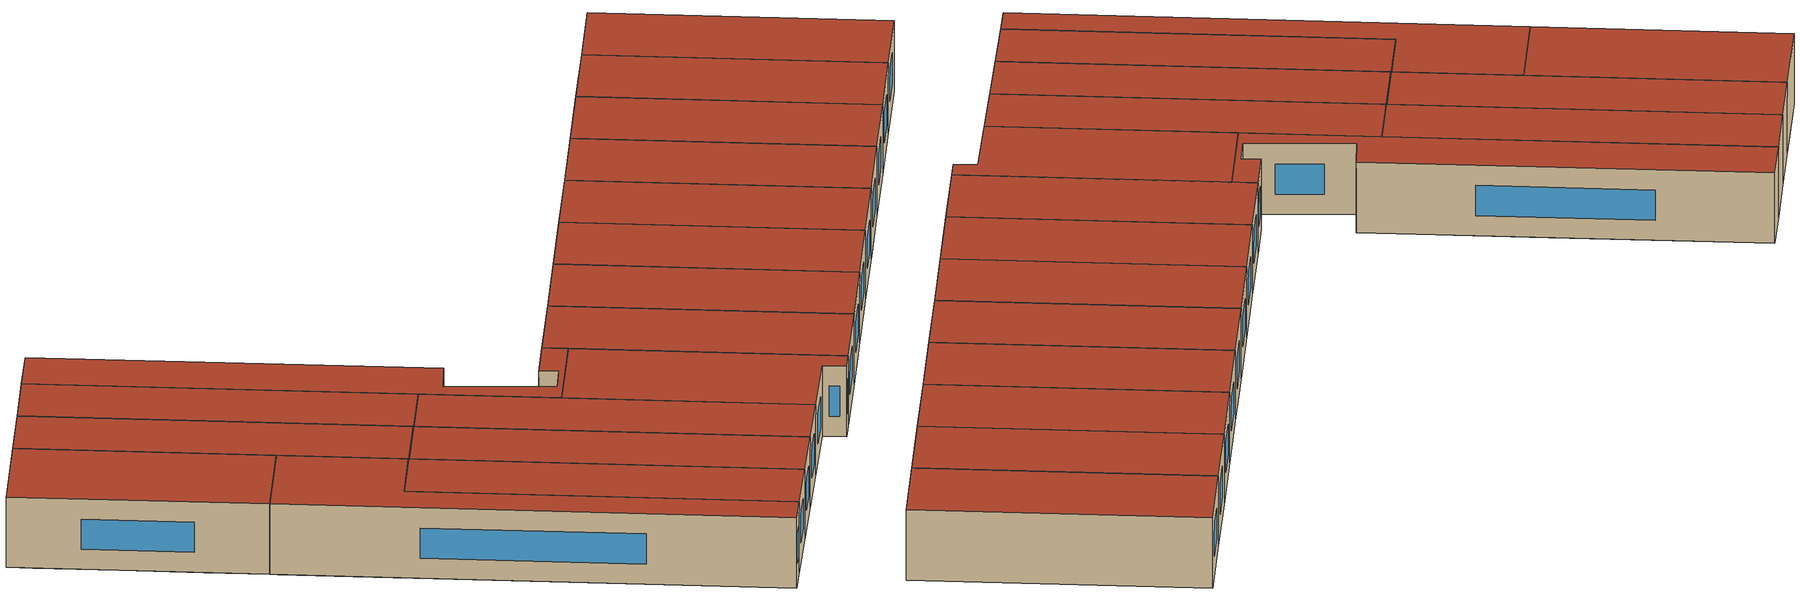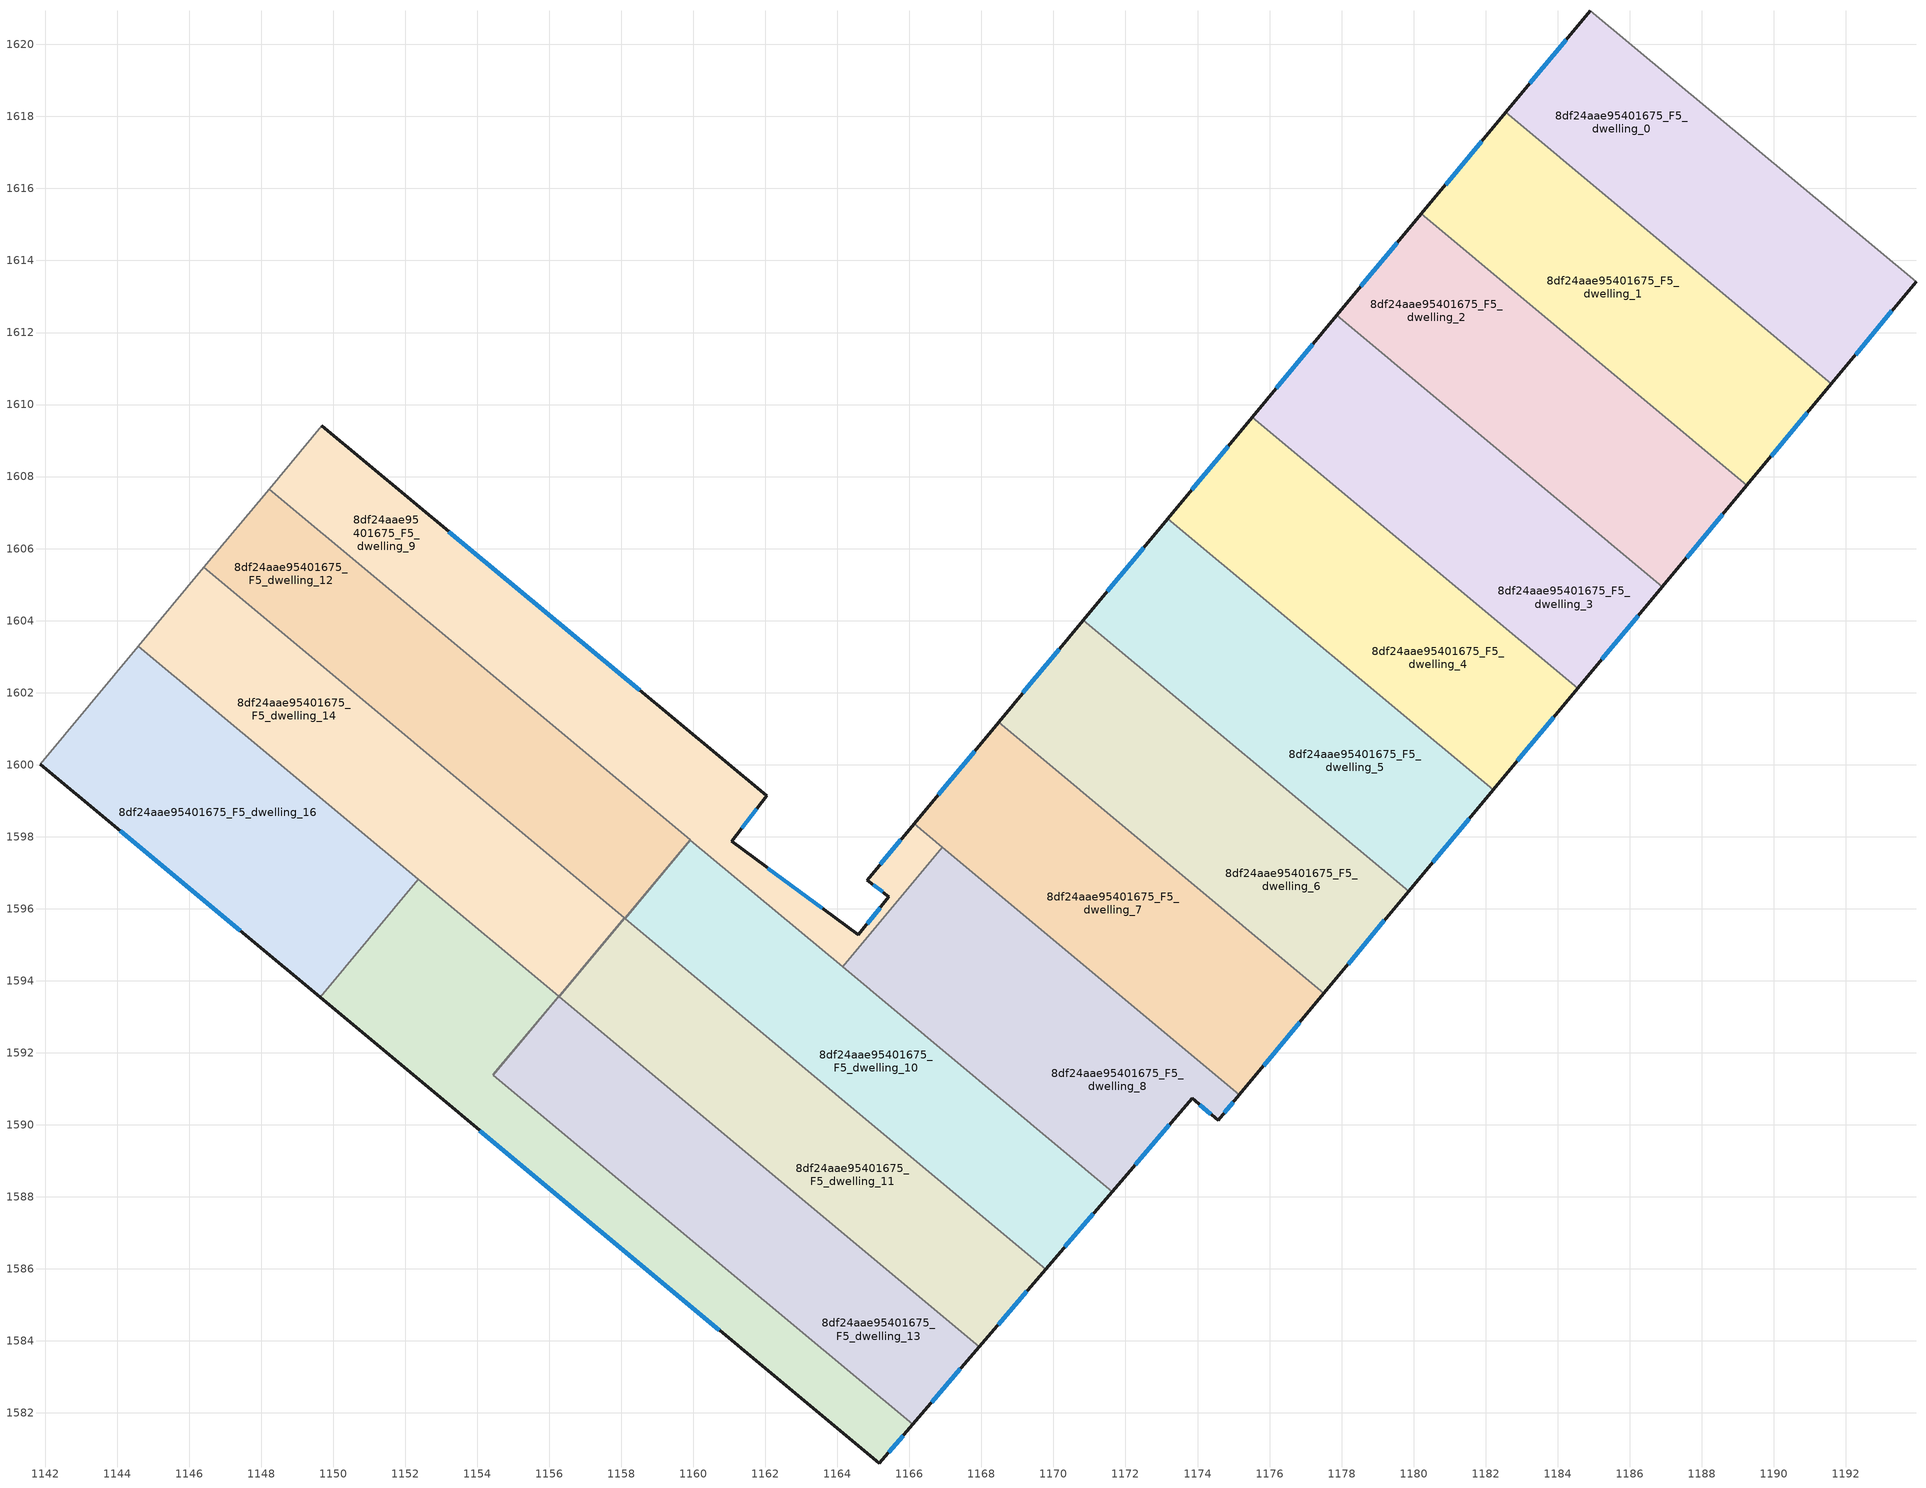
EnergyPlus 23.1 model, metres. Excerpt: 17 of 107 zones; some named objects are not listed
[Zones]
8df24aae95401675_F5_dwelling_0
 floor adiabatic (EU_floor_Construction): 1191.57,1615.38 1186.63,1614.73 1182.56,1618.12 1184.91,1620.94 z15
 floor to 8df24aae95401675_F4_dwelling_10 (EU_floor_Construction): 1193.95,1613.4 1193.59,1612.97 1189.4,1612.42 1186.63,1614.73 1191.57,1615.38 z15
 floor to 8df24aae95401675_F4_dwelling_11 (EU_floor_Construction): 1193.59,1612.97 1191.6,1610.58 1189.4,1612.42 z15
 wall outside (EU_wall_Construction): 1184.91,1620.94 1182.56,1618.12 / 1191.6,1610.58 1193.95,1613.4 z15:18
 wall to 8df24aae95401675_F5_dwelling_1 (EU_wall_Construction): 1182.56,1618.12 1191.6,1610.58 z15:18
 wall adiabatic (EU_wall_Construction): 1193.95,1613.4 1184.91,1620.94 z15:18
 window (EU_Window_Construction): 1184.24,1620.13 1183.23,1618.92 / 1192.27,1611.39 1193.28,1612.6 z15.86:17.14
 roof outside (EU_roof_Construction): 1191.6,1610.58 1193.95,1613.4 1184.91,1620.94 1182.56,1618.12 z18
8df24aae95401675_F5_dwelling_1
 floor to 8df24aae95401675_F4_dwelling_10 (EU_floor_Construction): 1189.4,1612.42 1184.45,1611.77 1181.68,1614.08 1186.63,1614.73 z15
 floor to 8df24aae95401675_F4_dwelling_11 (EU_floor_Construction): 1191.6,1610.58 1191.37,1610.31 1186.91,1609.72 1184.45,1611.77 1189.4,1612.42 z15
 floor adiabatic (EU_floor_Construction): 1186.63,1614.73 1181.68,1614.08 1180.22,1615.3 1182.56,1618.12 z15
 floor to 8df24aae95401675_F4_dwelling_12 (EU_floor_Construction): 1191.37,1610.31 1189.26,1607.76 1186.91,1609.72 z15
 wall outside (EU_wall_Construction): 1182.56,1618.12 1180.22,1615.3 / 1189.26,1607.76 1191.6,1610.58 z15:18
 wall to 8df24aae95401675_F5_dwelling_2 (EU_wall_Construction): 1180.22,1615.3 1189.26,1607.76 z15:18
 window (EU_Window_Construction): 1181.89,1617.31 1180.89,1616.1 / 1189.93,1608.57 1190.93,1609.78 z15.86:17.14
 roof outside (EU_roof_Construction): 1189.26,1607.76 1191.6,1610.58 1182.56,1618.12 1180.22,1615.3 z18
8df24aae95401675_F5_dwelling_10
 floor to 8df24aae95401675_F4_dwelling_6 (EU_floor_Construction): 1168.47,1590.78 1164.64,1590.28 1161.68,1592.75 1165.51,1593.25 z15
 floor to 8df24aae95401675_F4_dwelling_7 (EU_floor_Construction): 1169.5,1589.92 1169.8,1587.68 1168.04,1587.45 1164.64,1590.28 1168.47,1590.78 z15
 floor adiabatic (EU_floor_Construction): 1171.63,1588.15 1169.79,1585.99 1168.04,1587.45 1169.8,1587.68 1169.5,1589.92 z15
 floor to 8df24aae95401675_F4_dwelling_5 (EU_floor_Construction): 1165.51,1593.25 1161.68,1592.75 1159.46,1594.6 1163.29,1595.1 z15
 floor to 8df24aae95401675_F4_dwelling_4 (EU_floor_Construction): 1163.29,1595.1 1159.46,1594.6 1158.1,1595.73 1158.85,1596.63 1160.25,1596.81 1160.63,1597.31 z15
 floor to 8df24aae95401675_F4_dwelling_3 (EU_floor_Construction): 1160.63,1597.31 1160.25,1596.81 1158.85,1596.63 1159.92,1597.91 z15
 wall outside (EU_wall_Construction): 1169.79,1585.99 1171.63,1588.15 z15:18
 wall to 8df24aae95401675_F5_dwelling_11 (EU_wall_Construction): 1159.92,1597.91 1158.1,1595.73 1169.79,1585.99 z15:18
 wall to 8df24aae95401675_F5_dwelling_8 (EU_wall_Construction): 1171.63,1588.15 1164.14,1594.39 z15:18
 wall to 8df24aae95401675_F5_dwelling_9 (EU_wall_Construction): 1164.14,1594.39 1159.92,1597.91 z15:18
 window (EU_Window_Construction): 1170.32,1586.61 1171.11,1587.53 z15.86:17.14
 roof outside (EU_roof_Construction): 1169.79,1585.99 1171.63,1588.15 1159.92,1597.91 1158.1,1595.73 z18
8df24aae95401675_F5_dwelling_11
 floor to 8df24aae95401675_F4_dwelling_7 (EU_floor_Construction): 1168.04,1587.45 1164.21,1586.95 1160.81,1589.78 1164.64,1590.28 z15
 floor to 8df24aae95401675_F4_dwelling_6 (EU_floor_Construction): 1164.64,1590.28 1160.81,1589.78 1157.85,1592.24 1161.68,1592.75 z15
 floor to 8df24aae95401675_F4_dwelling_8 (EU_floor_Construction): 1169.79,1585.99 1167.94,1583.84 1164.21,1586.95 1168.04,1587.45 z15
 floor to 8df24aae95401675_F4_dwelling_5 (EU_floor_Construction): 1161.68,1592.75 1157.85,1592.24 1156.28,1593.55 1156.86,1594.26 1159.46,1594.6 z15
 floor to 8df24aae95401675_F4_dwelling_3 (EU_floor_Construction): 1159.92,1597.91 1158.85,1596.63 1158.84,1596.62 1159.91,1597.91 z15
 floor to 8df24aae95401675_F4_dwelling_4 (EU_floor_Construction): 1158.85,1596.63 1158.1,1595.73 1159.46,1594.6 1156.86,1594.26 1158.84,1596.62 z15
 wall outside (EU_wall_Construction): 1167.94,1583.84 1169.79,1585.99 z15:18
 wall to 8df24aae95401675_F5_dwelling_12 (EU_wall_Construction): 1159.91,1597.91 1156.28,1593.55 z15:18
 wall to 8df24aae95401675_F5_dwelling_13 (EU_wall_Construction): 1156.28,1593.55 1167.94,1583.84 z15:18
 wall to 8df24aae95401675_F5_dwelling_9 (EU_wall_Construction): 1159.92,1597.91 1159.91,1597.91 z15:18
 window (EU_Window_Construction): 1168.47,1584.45 1169.26,1585.38 z15.86:17.14
 roof outside (EU_roof_Construction): 1167.94,1583.84 1169.79,1585.99 1158.1,1595.73 1159.92,1597.91 1159.91,1597.91 1156.28,1593.55 z18
8df24aae95401675_F5_dwelling_12
 floor to 8df24aae95401675_F4_dwelling_0 (EU_floor_Construction): 1153.26,1603.45 1149.44,1602.95 1146.41,1605.48 1148.22,1607.65 z15
 floor to 8df24aae95401675_F4_dwelling_3 (EU_floor_Construction): 1159.91,1597.91 1158.84,1596.62 1157.28,1596.42 1154.78,1598.5 1158.61,1599 z15
 floor to 8df24aae95401675_F4_dwelling_2 (EU_floor_Construction): 1158.61,1599 1154.78,1598.5 1152.23,1600.62 1156.06,1601.13 z15
 floor to 8df24aae95401675_F4_dwelling_1 (EU_floor_Construction): 1156.06,1601.13 1152.23,1600.62 1149.44,1602.95 1153.26,1603.45 z15
 floor to 8df24aae95401675_F4_dwelling_4 (EU_floor_Construction): 1158.84,1596.62 1156.86,1594.26 1158.09,1595.74 1158.08,1595.75 1157.28,1596.42 z15
 wall to 8df24aae95401675_F5_dwelling_13 (EU_wall_Construction): 1158.08,1595.75 1158.09,1595.74 1156.27,1593.56 z15:18
 wall adiabatic (EU_wall_Construction): 1148.22,1607.66 1146.41,1605.48 z15:18
 wall to 8df24aae95401675_F5_dwelling_14 (EU_wall_Construction): 1146.41,1605.48 1158.08,1595.75 z15:18
 wall to 8df24aae95401675_F5_dwelling_9 (EU_wall_Construction): 1159.91,1597.91 1148.22,1607.66 z15:18
 roof outside (EU_roof_Construction): 1158.09,1595.74 1156.27,1593.56 1159.91,1597.91 1148.22,1607.66 1146.41,1605.48 z18
8df24aae95401675_F5_dwelling_13
 floor to 8df24aae95401675_F4_dwelling_8 (EU_floor_Construction): 1167.94,1583.84 1166.09,1581.68 1160.37,1586.44 1164.21,1586.95 z15
 floor to 8df24aae95401675_F4_dwelling_5 (EU_floor_Construction): 1156.85,1594.25 1156.27,1593.56 1157.85,1592.24 1154.83,1591.85 1156.83,1594.25 z15
 floor to 8df24aae95401675_F4_dwelling_7 (EU_floor_Construction): 1164.21,1586.95 1160.37,1586.44 1156.98,1589.27 1160.81,1589.78 z15
 floor to 8df24aae95401675_F4_dwelling_6 (EU_floor_Construction): 1160.81,1589.78 1156.98,1589.27 1154.44,1591.38 1154.83,1591.85 1157.85,1592.24 z15
 floor to 8df24aae95401675_F4_dwelling_4 (EU_floor_Construction): 1158.09,1595.74 1156.85,1594.25 1156.83,1594.25 1158.08,1595.75 z15
 wall outside (EU_wall_Construction): 1166.09,1581.68 1167.94,1583.84 z15:18
 wall to 8df24aae95401675_F5_dwelling_14 (EU_wall_Construction): 1158.08,1595.75 1154.44,1591.38 z15:18
 wall to 8df24aae95401675_F5_dwelling_15 (EU_wall_Construction): 1154.44,1591.38 1166.09,1581.68 z15:18
 window (EU_Window_Construction): 1166.62,1582.3 1167.41,1583.22 z15.86:17.14
 roof outside (EU_roof_Construction): 1166.09,1581.68 1167.94,1583.84 1156.27,1593.56 1158.09,1595.74 1158.08,1595.75 1154.44,1591.38 z18
8df24aae95401675_F5_dwelling_14
 floor to 8df24aae95401675_F4_dwelling_3 (EU_floor_Construction): 1157.28,1596.42 1153.45,1595.91 1150.95,1597.99 1154.78,1598.5 z15
 floor to 8df24aae95401675_F4_dwelling_4 (EU_floor_Construction): 1158.08,1595.75 1156.83,1594.25 1155.63,1594.09 1153.45,1595.91 1157.28,1596.42 z15
 floor to 8df24aae95401675_F4_dwelling_1 (EU_floor_Construction): 1152.23,1600.62 1148.4,1600.12 1145.61,1602.45 1149.44,1602.95 z15
 floor to 8df24aae95401675_F4_dwelling_0 (EU_floor_Construction): 1149.44,1602.95 1145.61,1602.45 1144.59,1603.29 1146.41,1605.48 z15
 floor to 8df24aae95401675_F4_dwelling_5 (EU_floor_Construction): 1156.83,1594.25 1154.83,1591.85 1156.26,1593.57 1155.63,1594.09 z15
 floor to 8df24aae95401675_F4_dwelling_2 (EU_floor_Construction): 1154.78,1598.5 1150.95,1597.99 1148.4,1600.12 1152.23,1600.62 z15
 wall to 8df24aae95401675_F5_dwelling_15 (EU_wall_Construction): 1152.37,1596.81 1156.26,1593.57 1154.44,1591.39 z15:18
 wall adiabatic (EU_wall_Construction): 1146.41,1605.48 1144.59,1603.29 z15:18
 wall to 8df24aae95401675_F5_dwelling_16 (EU_wall_Construction): 1144.59,1603.29 1152.37,1596.81 z15:18
 roof outside (EU_roof_Construction): 1156.26,1593.57 1154.44,1591.39 1158.08,1595.75 1146.41,1605.48 1144.59,1603.29 z18
8df24aae95401675_F5_dwelling_15
 floor to 8df24aae95401675_F4_dwelling_5 (EU_floor_Construction): 1156.26,1593.57 1154.82,1591.84 1152.1,1591.49 1149.88,1593.34 1155.63,1594.09 z15
 floor to 8df24aae95401675_F4_dwelling_4 (EU_floor_Construction): 1155.63,1594.09 1149.88,1593.34 1149.64,1593.54 1151.39,1595.64 1153.45,1595.91 z15
 floor to 8df24aae95401675_F4_dwelling_8 (EU_floor_Construction): 1166.09,1581.68 1165.16,1580.6 1158.45,1586.19 1160.37,1586.44 z15
 floor to 8df24aae95401675_F4_dwelling_3 (EU_floor_Construction): 1153.45,1595.91 1151.39,1595.64 1152.37,1596.81 z15
 floor to 8df24aae95401675_F4_dwelling_7 (EU_floor_Construction): 1160.37,1586.44 1158.45,1586.19 1155.06,1589.02 1156.98,1589.27 z15
 floor to 8df24aae95401675_F4_dwelling_6 (EU_floor_Construction): 1154.82,1591.84 1154.44,1591.39 1156.98,1589.27 1155.06,1589.02 1152.1,1591.49 z15
 wall outside (EU_wall_Construction): 1149.64,1593.54 1165.16,1580.6 1166.09,1581.68 z15:18
 wall to 8df24aae95401675_F5_dwelling_16 (EU_wall_Construction): 1152.37,1596.82 1149.64,1593.54 z15:18
 window (EU_Window_Construction): 1165.43,1580.91 1165.82,1581.37 / 1154.07,1589.84 1160.73,1584.3 z15.86:17.14
 roof outside (EU_roof_Construction): 1165.16,1580.6 1166.09,1581.68 1154.44,1591.39 1156.26,1593.57 1152.37,1596.82 1149.64,1593.54 z18
8df24aae95401675_F5_dwelling_16
 floor to 8df24aae95401675_F4_dwelling_1 (EU_floor_Construction): 1148.4,1600.12 1142.65,1599.36 1141.86,1600.02 1143.67,1602.19 1145.61,1602.45 z15
 floor to 8df24aae95401675_F4_dwelling_2 (EU_floor_Construction): 1150.95,1597.99 1145.2,1597.24 1142.65,1599.36 1148.4,1600.12 z15
 floor to 8df24aae95401675_F4_dwelling_0 (EU_floor_Construction): 1145.61,1602.45 1143.67,1602.19 1144.59,1603.29 z15
 floor to 8df24aae95401675_F4_dwelling_3 (EU_floor_Construction): 1152.37,1596.81 1151.39,1595.64 1147.69,1595.16 1145.2,1597.24 1150.95,1597.99 z15
 floor to 8df24aae95401675_F4_dwelling_4 (EU_floor_Construction): 1151.39,1595.64 1149.64,1593.54 1147.69,1595.16 z15
 wall outside (EU_wall_Construction): 1141.86,1600.02 1149.64,1593.54 z15:18
 wall adiabatic (EU_wall_Construction): 1144.59,1603.29 1141.86,1600.02 z15:18
 window (EU_Window_Construction): 1144.08,1598.17 1147.41,1595.39 z15.86:17.14
 roof outside (EU_roof_Construction): 1149.64,1593.54 1152.37,1596.82 1144.59,1603.29 1141.86,1600.02 z18
8df24aae95401675_F5_dwelling_2
 floor to 8df24aae95401675_F4_dwelling_11 (EU_floor_Construction): 1186.91,1609.72 1181.96,1609.07 1179.5,1611.12 1184.45,1611.77 z15
 floor to 8df24aae95401675_F4_dwelling_10 (EU_floor_Construction): 1184.45,1611.77 1179.5,1611.12 1177.87,1612.47 1178.9,1613.71 1181.68,1614.08 z15
 floor to 8df24aae95401675_F4_dwelling_12 (EU_floor_Construction): 1189.26,1607.76 1189.16,1607.65 1184.41,1607.02 1181.96,1609.07 1186.91,1609.72 z15
 floor to 8df24aae95401675_F4_dwelling_9 (EU_floor_Construction): 1181.68,1614.08 1178.9,1613.71 1180.22,1615.3 z15
 floor to 8df24aae95401675_F4_dwelling_13 (EU_floor_Construction): 1189.16,1607.65 1186.94,1604.98 1186.87,1604.97 1184.41,1607.02 z15
 wall outside (EU_wall_Construction): 1180.22,1615.3 1177.87,1612.47 / 1186.91,1604.94 1189.26,1607.76 z15:18
 wall to 8df24aae95401675_F5_dwelling_3 (EU_wall_Construction): 1177.87,1612.47 1186.91,1604.94 z15:18
 window (EU_Window_Construction): 1179.55,1614.49 1178.54,1613.28 / 1187.58,1605.75 1188.58,1606.96 z15.86:17.14
 roof outside (EU_roof_Construction): 1186.91,1604.94 1189.26,1607.76 1180.22,1615.3 1177.87,1612.47 z18
8df24aae95401675_F5_dwelling_3
 floor to 8df24aae95401675_F4_dwelling_12 (EU_floor_Construction): 1184.41,1607.02 1179.46,1606.37 1177,1608.42 1181.96,1609.07 z15
 floor to 8df24aae95401675_F4_dwelling_11 (EU_floor_Construction): 1181.96,1609.07 1177,1608.42 1175.52,1609.65 1176.4,1610.71 1179.5,1611.12 z15
 floor to 8df24aae95401675_F4_dwelling_10 (EU_floor_Construction): 1179.5,1611.12 1176.4,1610.71 1177.87,1612.47 z15
 floor to 8df24aae95401675_F4_dwelling_15 (EU_floor_Construction): 1184.71,1602.3 1184.56,1602.12 1184.39,1602.26 z15
 floor adiabatic (EU_floor_Construction): 1186.91,1604.94 1184.71,1602.3 1184.39,1602.26 1179.46,1606.37 1184.41,1607.02 z15
 wall outside (EU_wall_Construction): 1177.87,1612.47 1175.52,1609.65 / 1184.56,1602.12 1186.91,1604.94 z15:18
 wall to 8df24aae95401675_F5_dwelling_4 (EU_wall_Construction): 1175.52,1609.65 1184.56,1602.12 z15:18
 window (EU_Window_Construction): 1177.2,1611.67 1176.19,1610.46 / 1185.23,1602.93 1186.24,1604.14 z15.86:17.14
 roof outside (EU_roof_Construction): 1184.56,1602.12 1186.91,1604.94 1177.87,1612.47 1175.52,1609.65 z18
8df24aae95401675_F5_dwelling_4
 floor to 8df24aae95401675_F4_dwelling_13 (EU_floor_Construction): 1181.92,1604.32 1176.97,1603.67 1174.51,1605.72 1179.46,1606.37 z15
 floor to 8df24aae95401675_F4_dwelling_14 (EU_floor_Construction): 1184.39,1602.26 1179.44,1601.61 1176.97,1603.67 1181.92,1604.32 z15
 floor to 8df24aae95401675_F4_dwelling_12 (EU_floor_Construction): 1179.46,1606.37 1174.51,1605.72 1173.18,1606.83 1174.19,1608.05 1177,1608.42 z15
 floor to 8df24aae95401675_F4_dwelling_15 (EU_floor_Construction): 1184.56,1602.12 1182.21,1599.3 1179.44,1601.61 1184.39,1602.26 z15
 floor to 8df24aae95401675_F4_dwelling_11 (EU_floor_Construction): 1177,1608.42 1174.19,1608.05 1175.52,1609.65 z15
 wall outside (EU_wall_Construction): 1175.52,1609.65 1173.17,1606.83 / 1182.21,1599.3 1184.56,1602.12 z15:18
 wall to 8df24aae95401675_F5_dwelling_5 (EU_wall_Construction): 1173.17,1606.83 1182.21,1599.3 z15:18
 window (EU_Window_Construction): 1174.85,1608.85 1173.85,1607.64 / 1182.88,1600.11 1183.89,1601.32 z15.86:17.14
 roof outside (EU_roof_Construction): 1182.21,1599.3 1184.56,1602.12 1175.52,1609.65 1173.17,1606.83 z18
8df24aae95401675_F5_dwelling_5
 floor to 8df24aae95401675_F4_dwelling_14 (EU_floor_Construction): 1179.44,1601.61 1174.49,1600.96 1172.02,1603.02 1176.97,1603.67 z15
 floor to 8df24aae95401675_F4_dwelling_13 (EU_floor_Construction): 1176.97,1603.67 1172.02,1603.02 1170.83,1604.01 1171.97,1605.38 1174.51,1605.72 z15
 floor to 8df24aae95401675_F4_dwelling_15 (EU_floor_Construction): 1182.21,1599.3 1182.16,1599.25 1177.31,1598.61 1174.49,1600.96 1179.44,1601.61 z15
 floor to 8df24aae95401675_F4_dwelling_12 (EU_floor_Construction): 1174.51,1605.72 1171.97,1605.38 1173.18,1606.83 z15
 floor to 8df24aae95401675_F4_dwelling_16 (EU_floor_Construction): 1182.16,1599.25 1179.86,1596.48 1177.31,1598.61 z15
 wall outside (EU_wall_Construction): 1173.17,1606.83 1170.83,1604.01 / 1179.86,1596.48 1182.21,1599.3 z15:18
 wall to 8df24aae95401675_F5_dwelling_6 (EU_wall_Construction): 1170.83,1604.01 1179.86,1596.48 z15:18
 window (EU_Window_Construction): 1172.5,1606.02 1171.5,1604.82 / 1180.53,1597.29 1181.54,1598.5 z15.86:17.14
 roof outside (EU_roof_Construction): 1179.86,1596.48 1182.21,1599.3 1173.17,1606.83 1170.83,1604.01 z18
8df24aae95401675_F5_dwelling_6
 floor to 8df24aae95401675_F4_dwelling_15 (EU_floor_Construction): 1177.31,1598.61 1172.36,1597.96 1169.53,1600.31 1174.49,1600.96 z15
 floor to 8df24aae95401675_F4_dwelling_14 (EU_floor_Construction): 1174.49,1600.96 1169.53,1600.31 1168.48,1601.18 1169.76,1602.72 1172.02,1603.02 z15
 floor to 8df24aae95401675_F4_dwelling_16 (EU_floor_Construction): 1179.86,1596.48 1178.97,1595.41 1175.9,1595 1172.36,1597.96 1177.31,1598.61 z15
 floor to 8df24aae95401675_F4_dwelling_13 (EU_floor_Construction): 1172.02,1603.02 1169.76,1602.72 1170.83,1604.01 z15
 floor to 8df24aae95401675_F4_dwelling_17 (EU_floor_Construction): 1178.97,1595.41 1177.51,1593.66 1175.9,1595 z15
 wall outside (EU_wall_Construction): 1170.83,1604.01 1168.48,1601.18 / 1177.51,1593.66 1179.86,1596.48 z15:18
 wall to 8df24aae95401675_F5_dwelling_7 (EU_wall_Construction): 1168.48,1601.18 1177.51,1593.66 z15:18
 window (EU_Window_Construction): 1170.16,1603.2 1169.15,1601.99 / 1178.18,1594.47 1179.19,1595.67 z15.86:17.14
 roof outside (EU_roof_Construction): 1177.51,1593.66 1179.86,1596.48 1170.83,1604.01 1168.48,1601.18 z18
8df24aae95401675_F5_dwelling_7
 floor to 8df24aae95401675_F4_dwelling_16 (EU_floor_Construction): 1175.9,1595 1170.94,1594.35 1168.67,1596.25 1168.51,1597.45 1172.36,1597.96 z15
 floor to 8df24aae95401675_F4_dwelling_15 (EU_floor_Construction): 1172.36,1597.96 1168.51,1597.45 1168.16,1600.13 1169.53,1600.31 z15
 floor to 8df24aae95401675_F4_dwelling_17 (EU_floor_Construction): 1177.51,1593.66 1175.16,1590.84 1170.94,1594.35 1175.9,1595 z15
 floor to 8df24aae95401675_F4_dwelling_14 (EU_floor_Construction): 1169.53,1600.31 1168.16,1600.13 1168.08,1600.71 1168.48,1601.18 z15
 floor to 8df24aae95401675_F4_dwelling_5 (EU_floor_Construction): 1168.08,1600.71 1168.67,1596.25 1166.13,1598.36 z15
 wall outside (EU_wall_Construction): 1168.48,1601.18 1166.13,1598.36 / 1175.16,1590.84 1177.51,1593.66 z15:18
 wall to 8df24aae95401675_F5_dwelling_8 (EU_wall_Construction): 1166.91,1597.71 1175.16,1590.84 z15:18
 wall to 8df24aae95401675_F5_dwelling_9 (EU_wall_Construction): 1166.13,1598.36 1166.91,1597.71 z15:18
 window (EU_Window_Construction): 1167.81,1600.38 1166.8,1599.17 / 1175.83,1591.64 1176.84,1592.85 z15.86:17.14
 roof outside (EU_roof_Construction): 1175.16,1590.84 1177.51,1593.66 1168.48,1601.18 1166.13,1598.36 z18
8df24aae95401675_F5_dwelling_8
 floor to 8df24aae95401675_F4_dwelling_17 (EU_floor_Construction): 1175.16,1590.84 1174.57,1590.13 1173.86,1590.74 1171.63,1588.15 1169.5,1589.92 1168.95,1594.09 1170.94,1594.35 z15
 floor to 8df24aae95401675_F4_dwelling_6 (EU_floor_Construction): 1169.01,1593.66 1169.02,1593.56 1169.04,1593.41 1169.37,1590.9 1168.47,1590.78 1165.51,1593.25 1169,1593.71 z15
 floor to 8df24aae95401675_F4_dwelling_5 (EU_floor_Construction): 1168.67,1596.25 1169,1593.71 1165.51,1593.25 1164.14,1594.39 1166.91,1597.71 z15
 floor to 8df24aae95401675_F4_dwelling_7 (EU_floor_Construction): 1169.37,1590.9 1169.5,1589.92 1168.47,1590.78 z15
 floor to 8df24aae95401675_F4_dwelling_16 (EU_floor_Construction): 1170.94,1594.35 1168.95,1594.09 1168.67,1596.25 z15
 wall outside (EU_wall_Construction): 1171.63,1588.15 1173.86,1590.74 1174.57,1590.13 1175.16,1590.84 z15:18
 wall to 8df24aae95401675_F5_dwelling_9 (EU_wall_Construction): 1166.91,1597.71 1164.14,1594.39 z15:18
 window (EU_Window_Construction): 1174.06,1590.56 1174.37,1590.3 / 1172.27,1588.89 1173.22,1590 / 1174.74,1590.33 1174.99,1590.63 z15.86:17.14
 roof outside (EU_roof_Construction): 1174.57,1590.13 1175.16,1590.84 1166.91,1597.71 1164.14,1594.39 1171.63,1588.15 1173.86,1590.74 z18
8df24aae95401675_F5_dwelling_9
 floor to 8df24aae95401675_F4_dwelling_0 (EU_floor_Construction): 1156.36,1603.86 1153.26,1603.45 1148.22,1607.65 1149.68,1609.41 z15
 floor to 8df24aae95401675_F4_dwelling_1 (EU_floor_Construction): 1159.16,1601.53 1156.06,1601.13 1153.26,1603.45 1156.36,1603.86 z15
 floor to 8df24aae95401675_F4_dwelling_3 (EU_floor_Construction): 1162.04,1599.14 1160.63,1597.31 1158.61,1599 1161.72,1599.41 z15
 floor to 8df24aae95401675_F4_dwelling_2 (EU_floor_Construction): 1161.72,1599.41 1158.61,1599 1156.06,1601.13 1159.16,1601.53 z15
 floor to 8df24aae95401675_F4_dwelling_5 (EU_floor_Construction): 1166.91,1597.71 1164.14,1594.39 1163.29,1595.1 1164.59,1595.27 1165.43,1596.34 1164.82,1596.79 1166.13,1598.36 z15
 floor to 8df24aae95401675_F4_dwelling_4 (EU_floor_Construction): 1164.59,1595.27 1163.29,1595.1 1160.64,1597.31 1161.07,1597.87 z15
 wall outside (EU_wall_Construction): 1166.13,1598.36 1164.82,1596.79 1165.43,1596.34 1164.59,1595.27 1161.07,1597.87 1162.04,1599.14 1149.68,1609.41 z15:18
 wall adiabatic (EU_wall_Construction): 1149.68,1609.41 1148.22,1607.66 z15:18
 window (EU_Window_Construction): 1163.58,1596.02 1162.07,1597.13 / 1165.19,1596.03 1164.83,1595.58 / 1165,1596.66 1165.26,1596.47 / 1165.76,1597.91 1165.2,1597.24 / 1158.51,1602.07 1153.21,1606.47 / 1161.34,1598.23 1161.76,1598.78 z15.86:17.14
 roof outside (EU_roof_Construction): 1165.43,1596.34 1164.59,1595.27 1161.07,1597.87 1162.04,1599.14 1149.68,1609.41 1148.22,1607.66 1164.14,1594.39 1166.91,1597.71 1166.13,1598.36 1164.82,1596.79 z18
[Building]
EU S2 Campaign: North Axis=0; Terrain=City; Solar Distribution=FullExterior
[Site:Location]
Helsinki-Vantaa.AP: Latitude=60.317; Longitude=24.963; Time Zone=2; Elevation=54.6
[SizingPeriod:WeatherFileDays]
AnnualSizingPeriod: Begin Month=1; Begin Day of Month=1; End Month=12; End Day of Month=31; Day of Week for Start Day=Monday; Use Weather File Daylight Saving Period=No; Use Weather File Rain and Snow Indicators=No
[MATERIAL]
EU_InternalMass_Material: Roughness=MediumRough; Thickness=0.1; Conductivity=1; Density=1800; Specific Heat=900; Thermal Absorptance=0.9; Solar Absorptance=0.7; Visible Absorptance=0.7
[MATERIAL:NOMASS] Roughness=MediumRough; Thermal Absorptance=0.9; Solar Absorptance=0.7; Visible Absorptance=0.7
Name | Thermal Resistance
EU_wall_NoMass | 1.10183
EU_roof_NoMass; EU_floor_NoMass | 1.70606
[WINDOWMATERIAL:SIMPLEGLAZINGSYSTEM]
EU_Window_SimpleGlazing: UFactor=3.11035; Solar Heat Gain Coefficient=0.8; Visible Transmittance=0.8
[CONSTRUCTION]
EU_wall_Construction: EU_wall_NoMass
EU_roof_Construction: EU_roof_NoMass
EU_floor_Construction: EU_floor_NoMass
EU_Window_Construction: EU_Window_SimpleGlazing
EU_InternalMass_Construction: EU_InternalMass_Material
[ZONE] Type=1; Multiplier=1; Ceiling Height=autocalculate; Floor Area=autocalculate; Part of Total Floor Area=Yes
Name | Volume
8df24aae95401675_F5_dwelling_0 | 129.503
8df24aae95401675_F5_dwelling_1; 8df24aae95401675_F5_dwelling_6 | 129.528
8df24aae95401675_F5_dwelling_10 | 129.512
8df24aae95401675_F5_dwelling_11 | 129.552
8df24aae95401675_F5_dwelling_12 | 129.502
8df24aae95401675_F5_dwelling_13 | 129.527
8df24aae95401675_F5_dwelling_14 | 129.479
8df24aae95401675_F5_dwelling_15; 8df24aae95401675_F5_dwelling_16; 8df24aae95401675_F5_dwelling_4 | 129.516
8df24aae95401675_F5_dwelling_2 | 129.52
8df24aae95401675_F5_dwelling_3 | 129.514
8df24aae95401675_F5_dwelling_5 | 129.509
8df24aae95401675_F5_dwelling_7 | 129.518
8df24aae95401675_F5_dwelling_8 | 129.505
8df24aae95401675_F5_dwelling_9 | 129.53
[INTERNALMASS] Construction=EU_InternalMass_Construction
Name | Zone or ZoneList | Surface Area
8df24aae95401675_F5_dwelling_0_EU_InternalMass | 8df24aae95401675_F5_dwelling_0 | 43.1675
8df24aae95401675_F5_dwelling_1_EU_InternalMass | 8df24aae95401675_F5_dwelling_1 | 43.1761
8df24aae95401675_F5_dwelling_2_EU_InternalMass | 8df24aae95401675_F5_dwelling_2 | 43.1733
8df24aae95401675_F5_dwelling_3_EU_InternalMass | 8df24aae95401675_F5_dwelling_3 | 43.1715
8df24aae95401675_F5_dwelling_4_EU_InternalMass | 8df24aae95401675_F5_dwelling_4 | 43.172
8df24aae95401675_F5_dwelling_5_EU_InternalMass | 8df24aae95401675_F5_dwelling_5 | 43.1697
8df24aae95401675_F5_dwelling_6_EU_InternalMass | 8df24aae95401675_F5_dwelling_6 | 43.1759
8df24aae95401675_F5_dwelling_7_EU_InternalMass | 8df24aae95401675_F5_dwelling_7 | 43.1726
8df24aae95401675_F5_dwelling_8_EU_InternalMass | 8df24aae95401675_F5_dwelling_8 | 43.168
8df24aae95401675_F5_dwelling_9_EU_InternalMass | 8df24aae95401675_F5_dwelling_9 | 43.1764
8df24aae95401675_F5_dwelling_10_EU_InternalMass | 8df24aae95401675_F5_dwelling_10 | 43.17
8df24aae95401675_F5_dwelling_11_EU_InternalMass | 8df24aae95401675_F5_dwelling_11 | 43.1823
8df24aae95401675_F5_dwelling_12_EU_InternalMass | 8df24aae95401675_F5_dwelling_12 | 43.1799
8df24aae95401675_F5_dwelling_13_EU_InternalMass | 8df24aae95401675_F5_dwelling_13 | 43.1749
8df24aae95401675_F5_dwelling_14_EU_InternalMass | 8df24aae95401675_F5_dwelling_14 | 43.172
8df24aae95401675_F5_dwelling_15_EU_InternalMass | 8df24aae95401675_F5_dwelling_15 | 43.172
8df24aae95401675_F5_dwelling_16_EU_InternalMass | 8df24aae95401675_F5_dwelling_16 | 43.1718
[OTHEREQUIPMENT] Fuel Type=Electricity; Design Level Calculation Method=Watts/Area; Power per Zone Floor Area=1; Fraction Latent=0; Fraction Radiant=0; Fraction Lost=0; Carbon Dioxide Generation Rate=0; EndUse Subcategory=EU_Step8_InternalGains
Name | Zone or ZoneList or Space or SpaceList | Schedule
EU_Step8_InternalGain_8df24aae95401675_F5_dwelling_0_f000 | 8df24aae95401675_F5_dwelling_0 | EU_Step8_GainSchedule_8df24aae95401675_F5_dwelling_0_f000
EU_Step8_InternalGain_8df24aae95401675_F5_dwelling_1_f000 | 8df24aae95401675_F5_dwelling_1 | EU_Step8_GainSchedule_8df24aae95401675_F5_dwelling_1_f000
EU_Step8_InternalGain_8df24aae95401675_F5_dwelling_2_f000 | 8df24aae95401675_F5_dwelling_2 | EU_Step8_GainSchedule_8df24aae95401675_F5_dwelling_2_f000
EU_Step8_InternalGain_8df24aae95401675_F5_dwelling_3_f000 | 8df24aae95401675_F5_dwelling_3 | EU_Step8_GainSchedule_8df24aae95401675_F5_dwelling_3_f000
EU_Step8_InternalGain_8df24aae95401675_F5_dwelling_4_f000 | 8df24aae95401675_F5_dwelling_4 | EU_Step8_GainSchedule_8df24aae95401675_F5_dwelling_4_f000
EU_Step8_InternalGain_8df24aae95401675_F5_dwelling_5_f000 | 8df24aae95401675_F5_dwelling_5 | EU_Step8_GainSchedule_8df24aae95401675_F5_dwelling_5_f000
EU_Step8_InternalGain_8df24aae95401675_F5_dwelling_6_f000 | 8df24aae95401675_F5_dwelling_6 | EU_Step8_GainSchedule_8df24aae95401675_F5_dwelling_6_f000
EU_Step8_InternalGain_8df24aae95401675_F5_dwelling_7_f000 | 8df24aae95401675_F5_dwelling_7 | EU_Step8_GainSchedule_8df24aae95401675_F5_dwelling_7_f000
EU_Step8_InternalGain_8df24aae95401675_F5_dwelling_8_f000 | 8df24aae95401675_F5_dwelling_8 | EU_Step8_GainSchedule_8df24aae95401675_F5_dwelling_8_f000
EU_Step8_InternalGain_8df24aae95401675_F5_dwelling_9_f000 | 8df24aae95401675_F5_dwelling_9 | EU_Step8_GainSchedule_8df24aae95401675_F5_dwelling_9_f000
EU_Step8_InternalGain_8df24aae95401675_F5_dwelling_10_f000 | 8df24aae95401675_F5_dwelling_10 | EU_Step8_GainSchedule_8df24aae95401675_F5_dwelling_10_f000
EU_Step8_InternalGain_8df24aae95401675_F5_dwelling_11_f000 | 8df24aae95401675_F5_dwelling_11 | EU_Step8_GainSchedule_8df24aae95401675_F5_dwelling_11_f000
EU_Step8_InternalGain_8df24aae95401675_F5_dwelling_12_f000 | 8df24aae95401675_F5_dwelling_12 | EU_Step8_GainSchedule_8df24aae95401675_F5_dwelling_12_f000
EU_Step8_InternalGain_8df24aae95401675_F5_dwelling_13_f000 | 8df24aae95401675_F5_dwelling_13 | EU_Step8_GainSchedule_8df24aae95401675_F5_dwelling_13_f000
EU_Step8_InternalGain_8df24aae95401675_F5_dwelling_14_f000 | 8df24aae95401675_F5_dwelling_14 | EU_Step8_GainSchedule_8df24aae95401675_F5_dwelling_14_f000
EU_Step8_InternalGain_8df24aae95401675_F5_dwelling_15_f000 | 8df24aae95401675_F5_dwelling_15 | EU_Step8_GainSchedule_8df24aae95401675_F5_dwelling_15_f000
EU_Step8_InternalGain_8df24aae95401675_F5_dwelling_16_f000 | 8df24aae95401675_F5_dwelling_16 | EU_Step8_GainSchedule_8df24aae95401675_F5_dwelling_16_f000
[ZONEVENTILATION:DESIGNFLOWRATE] Schedule=EU_AlwaysOn; Design Flow Rate Calculation Method=AirChanges/Hour; Air Changes per Hour=0.756316; Ventilation Type=Natural; Fan Pressure Rise=0; Fan Total Efficiency=1; Constant Term Coefficient=1; Temperature Term Coefficient=0; Velocity Term Coefficient=0; Velocity Squared Term Coefficient=0; Minimum Indoor Temperature=-100; Maximum Indoor Temperature=100; Delta Temperature=-100; Minimum Outdoor Temperature=-100; Maximum Outdoor Temperature=100; Maximum Wind Speed=40
Name | Zone or ZoneList or Space or SpaceList
EU_ConstantAir_8df24aae95401675_F5_dwelling_0 | 8df24aae95401675_F5_dwelling_0
EU_ConstantAir_8df24aae95401675_F5_dwelling_1 | 8df24aae95401675_F5_dwelling_1
EU_ConstantAir_8df24aae95401675_F5_dwelling_2 | 8df24aae95401675_F5_dwelling_2
EU_ConstantAir_8df24aae95401675_F5_dwelling_3 | 8df24aae95401675_F5_dwelling_3
EU_ConstantAir_8df24aae95401675_F5_dwelling_4 | 8df24aae95401675_F5_dwelling_4
EU_ConstantAir_8df24aae95401675_F5_dwelling_5 | 8df24aae95401675_F5_dwelling_5
EU_ConstantAir_8df24aae95401675_F5_dwelling_6 | 8df24aae95401675_F5_dwelling_6
EU_ConstantAir_8df24aae95401675_F5_dwelling_7 | 8df24aae95401675_F5_dwelling_7
EU_ConstantAir_8df24aae95401675_F5_dwelling_8 | 8df24aae95401675_F5_dwelling_8
EU_ConstantAir_8df24aae95401675_F5_dwelling_9 | 8df24aae95401675_F5_dwelling_9
EU_ConstantAir_8df24aae95401675_F5_dwelling_10 | 8df24aae95401675_F5_dwelling_10
EU_ConstantAir_8df24aae95401675_F5_dwelling_11 | 8df24aae95401675_F5_dwelling_11
EU_ConstantAir_8df24aae95401675_F5_dwelling_12 | 8df24aae95401675_F5_dwelling_12
EU_ConstantAir_8df24aae95401675_F5_dwelling_13 | 8df24aae95401675_F5_dwelling_13
EU_ConstantAir_8df24aae95401675_F5_dwelling_14 | 8df24aae95401675_F5_dwelling_14
EU_ConstantAir_8df24aae95401675_F5_dwelling_15 | 8df24aae95401675_F5_dwelling_15
EU_ConstantAir_8df24aae95401675_F5_dwelling_16 | 8df24aae95401675_F5_dwelling_16
[HVACTEMPLATE:ZONE:IDEALLOADSAIRSYSTEM] System Availability Schedule=EU_AlwaysOn; Maximum Heating Supply Air Temperature=50; Minimum Cooling Supply Air Temperature=13; Maximum Heating Supply Air Humidity Ratio=0.0156; Minimum Cooling Supply Air Humidity Ratio=0.0077; Heating Limit=NoLimit; Cooling Limit=NoLimit; Heating Availability Schedule=EU_AlwaysOn; Cooling Availability Schedule=EU_CoolingOff; Dehumidification Control Type=ConstantSensibleHeatRatio; Cooling Sensible Heat Ratio=0.7; Dehumidification Setpoint=60; Humidification Control Type=None; Humidification Setpoint=30; Outdoor Air Method=None; Outdoor Air Flow Rate per Person=0.00944; Outdoor Air Flow Rate per Zone Floor Area=0; Outdoor Air Flow Rate per Zone=0; Demand Controlled Ventilation Type=None; Outdoor Air Economizer Type=NoEconomizer; Heat Recovery Type=None; Sensible Heat Recovery Effectiveness=0.7; Latent Heat Recovery Effectiveness=0.65
Name | Template Thermostat
8df24aae95401675_F5_dwelling_0 | EU_HeatOnly_8df24aae95401675_F5_dwelling_0
8df24aae95401675_F5_dwelling_1 | EU_HeatOnly_8df24aae95401675_F5_dwelling_1
8df24aae95401675_F5_dwelling_2 | EU_HeatOnly_8df24aae95401675_F5_dwelling_2
8df24aae95401675_F5_dwelling_3 | EU_HeatOnly_8df24aae95401675_F5_dwelling_3
8df24aae95401675_F5_dwelling_4 | EU_HeatOnly_8df24aae95401675_F5_dwelling_4
8df24aae95401675_F5_dwelling_5 | EU_HeatOnly_8df24aae95401675_F5_dwelling_5
8df24aae95401675_F5_dwelling_6 | EU_HeatOnly_8df24aae95401675_F5_dwelling_6
8df24aae95401675_F5_dwelling_7 | EU_HeatOnly_8df24aae95401675_F5_dwelling_7
8df24aae95401675_F5_dwelling_8 | EU_HeatOnly_8df24aae95401675_F5_dwelling_8
8df24aae95401675_F5_dwelling_9 | EU_HeatOnly_8df24aae95401675_F5_dwelling_9
8df24aae95401675_F5_dwelling_10 | EU_HeatOnly_8df24aae95401675_F5_dwelling_10
8df24aae95401675_F5_dwelling_11 | EU_HeatOnly_8df24aae95401675_F5_dwelling_11
8df24aae95401675_F5_dwelling_12 | EU_HeatOnly_8df24aae95401675_F5_dwelling_12
8df24aae95401675_F5_dwelling_13 | EU_HeatOnly_8df24aae95401675_F5_dwelling_13
8df24aae95401675_F5_dwelling_14 | EU_HeatOnly_8df24aae95401675_F5_dwelling_14
8df24aae95401675_F5_dwelling_15 | EU_HeatOnly_8df24aae95401675_F5_dwelling_15
8df24aae95401675_F5_dwelling_16 | EU_HeatOnly_8df24aae95401675_F5_dwelling_16
[SIZING:ZONE] Zone Cooling Design Supply Air Temperature Input Method=SupplyAirTemperature; Zone Cooling Design Supply Air Temperature=13; Zone Heating Design Supply Air Temperature Input Method=SupplyAirTemperature; Zone Heating Design Supply Air Temperature=50; Zone Cooling Design Supply Air Humidity Ratio=0.008; Zone Heating Design Supply Air Humidity Ratio=0.008; Cooling Design Air Flow Method=DesignDay; Cooling Design Air Flow Rate=0; Cooling Minimum Air Flow per Zone Floor Area=0.000762; Cooling Minimum Air Flow=0; Cooling Minimum Air Flow Fraction=0.2; Heating Design Air Flow Method=DesignDay; Heating Design Air Flow Rate=0; Heating Maximum Air Flow per Zone Floor Area=0.002032; Heating Maximum Air Flow=0.141576; Heating Maximum Air Flow Fraction=0.3; Account for Dedicated Outdoor Air System=No; Dedicated Outdoor Air System Control Strategy=NeutralSupplyAir; Dedicated Outdoor Air Low Setpoint Temperature for Design=autosize; Dedicated Outdoor Air High Setpoint Temperature for Design=autosize; Zone Load Sizing Method=Sensible Load Only No Latent Load; Zone Latent Cooling Design Supply Air Humidity Ratio Input Method=HumidityRatioDifference; Zone Cooling Design Supply Air Humidity Ratio Difference=0.005; Zone Latent Heating Design Supply Air Humidity Ratio Input Method=HumidityRatioDifference; Zone Humidification Design Supply Air Humidity Ratio Difference=0.005
8df24aae95401675_F5_dwelling_0; 8df24aae95401675_F5_dwelling_1; 8df24aae95401675_F5_dwelling_2; 8df24aae95401675_F5_dwelling_3; 8df24aae95401675_F5_dwelling_4; 8df24aae95401675_F5_dwelling_5; 8df24aae95401675_F5_dwelling_6; 8df24aae95401675_F5_dwelling_7; 8df24aae95401675_F5_dwelling_8; 8df24aae95401675_F5_dwelling_9; 8df24aae95401675_F5_dwelling_10; 8df24aae95401675_F5_dwelling_11; 8df24aae95401675_F5_dwelling_12; 8df24aae95401675_F5_dwelling_13; 8df24aae95401675_F5_dwelling_14; 8df24aae95401675_F5_dwelling_15; 8df24aae95401675_F5_dwelling_16
[SCHEDULE:CONSTANT]
Name | Hourly Value
EU_AlwaysOn | 1
EU_CoolingOff | 0
[SCHEDULE:FILE] Column Number=1; Rows to Skip at Top=0; Number of Hours of Data=8760; Column Separator=Comma; Interpolate to Timestep=No; Minutes per Item=60; Adjust Schedule for Daylight Savings=Yes
Name | File
EU_Step8_GainSchedule_8df24aae95401675_F5_dwelling_0_f000 | ../../schedules/8df24aae95401675/8df24aae95401675_F5_dwelling_0_f000_gain.csv
EU_Step8_GainSchedule_8df24aae95401675_F5_dwelling_1_f000 | ../../schedules/8df24aae95401675/8df24aae95401675_F5_dwelling_1_f000_gain.csv
EU_Step8_GainSchedule_8df24aae95401675_F5_dwelling_2_f000 | ../../schedules/8df24aae95401675/8df24aae95401675_F5_dwelling_2_f000_gain.csv
EU_Step8_GainSchedule_8df24aae95401675_F5_dwelling_3_f000 | ../../schedules/8df24aae95401675/8df24aae95401675_F5_dwelling_3_f000_gain.csv
EU_Step8_GainSchedule_8df24aae95401675_F5_dwelling_4_f000 | ../../schedules/8df24aae95401675/8df24aae95401675_F5_dwelling_4_f000_gain.csv
EU_Step8_GainSchedule_8df24aae95401675_F5_dwelling_5_f000 | ../../schedules/8df24aae95401675/8df24aae95401675_F5_dwelling_5_f000_gain.csv
EU_Step8_GainSchedule_8df24aae95401675_F5_dwelling_6_f000 | ../../schedules/8df24aae95401675/8df24aae95401675_F5_dwelling_6_f000_gain.csv
EU_Step8_GainSchedule_8df24aae95401675_F5_dwelling_7_f000 | ../../schedules/8df24aae95401675/8df24aae95401675_F5_dwelling_7_f000_gain.csv
EU_Step8_GainSchedule_8df24aae95401675_F5_dwelling_8_f000 | ../../schedules/8df24aae95401675/8df24aae95401675_F5_dwelling_8_f000_gain.csv
EU_Step8_GainSchedule_8df24aae95401675_F5_dwelling_9_f000 | ../../schedules/8df24aae95401675/8df24aae95401675_F5_dwelling_9_f000_gain.csv
EU_Step8_GainSchedule_8df24aae95401675_F5_dwelling_10_f000 | ../../schedules/8df24aae95401675/8df24aae95401675_F5_dwelling_10_f000_gain.csv
EU_Step8_GainSchedule_8df24aae95401675_F5_dwelling_11_f000 | ../../schedules/8df24aae95401675/8df24aae95401675_F5_dwelling_11_f000_gain.csv
EU_Step8_GainSchedule_8df24aae95401675_F5_dwelling_12_f000 | ../../schedules/8df24aae95401675/8df24aae95401675_F5_dwelling_12_f000_gain.csv
EU_Step8_GainSchedule_8df24aae95401675_F5_dwelling_13_f000 | ../../schedules/8df24aae95401675/8df24aae95401675_F5_dwelling_13_f000_gain.csv
EU_Step8_GainSchedule_8df24aae95401675_F5_dwelling_14_f000 | ../../schedules/8df24aae95401675/8df24aae95401675_F5_dwelling_14_f000_gain.csv
EU_Step8_GainSchedule_8df24aae95401675_F5_dwelling_15_f000 | ../../schedules/8df24aae95401675/8df24aae95401675_F5_dwelling_15_f000_gain.csv
EU_Step8_GainSchedule_8df24aae95401675_F5_dwelling_16_f000 | ../../schedules/8df24aae95401675/8df24aae95401675_F5_dwelling_16_f000_gain.csv
